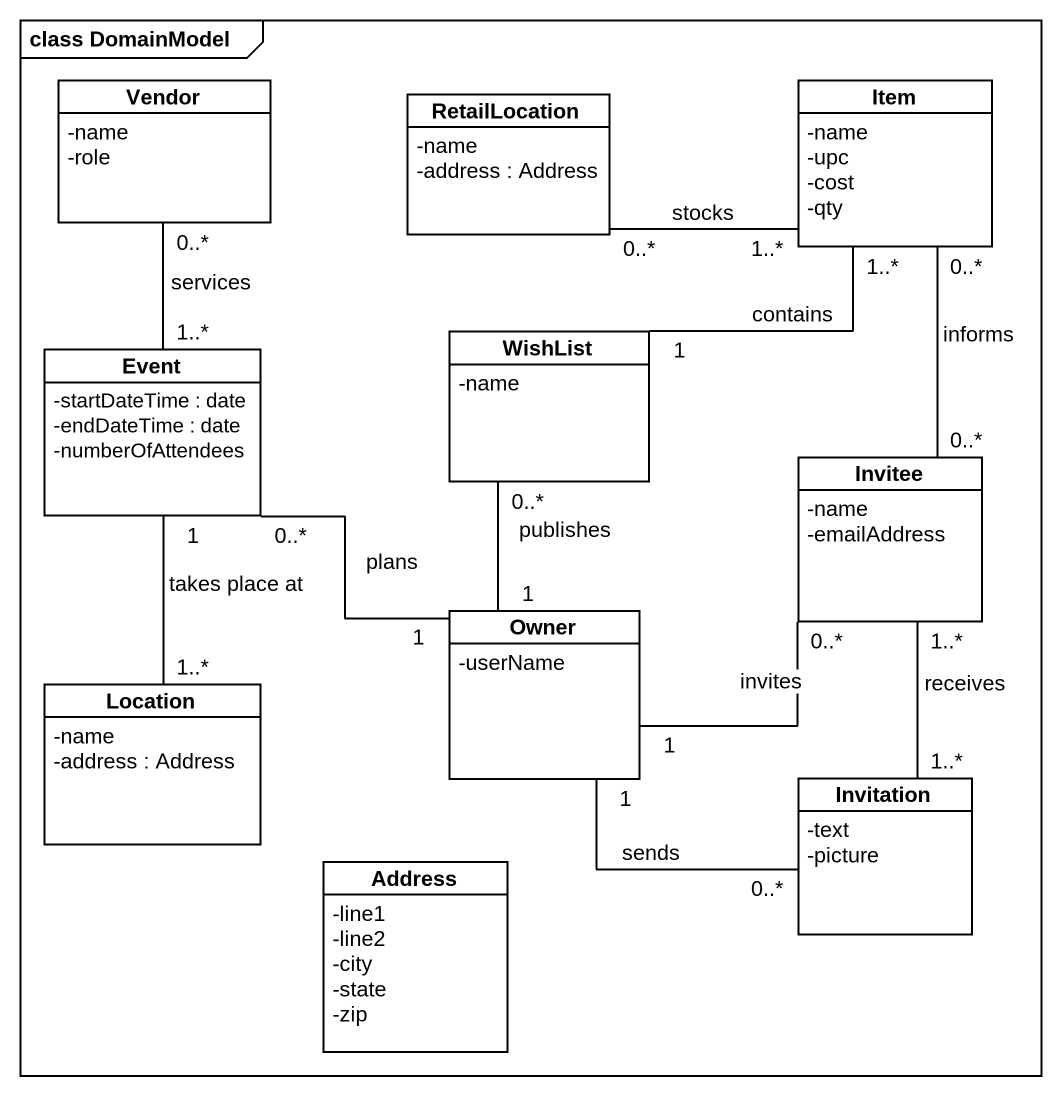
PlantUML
@startuml
mainframe class DomainModel
hide circle
hide empty members
skinparam classAttributeIconSize 0
class Vendor {
  -name
  -role
}
class RetailLocation {
  -name
  -address : Address
}
class Item {
  -name
  -upc
  -cost
  -qty
}
class Event {
  -startDateTime : date
  -endDateTime : date
  -numberOfAttendees
}
class WishList {
  -name
}
class Invitee {
  -name
  -emailAddress
}
class Owner {
  -userName
}
class Location {
  -name
  -address : Address
}
class Invitation {
  -text
  -picture
}
class Address {
  -line1
  -line2
  -city
  -state
  -zip
}
Item "1..*" -left- "0..*" RetailLocation : stocks
Item "0..*" -- "0..*" Invitee : informs
Event "1..*" -up- "0..*" Vendor : services
Event "0..*" -- "1" Owner : plans
Event "1" -- "1..*" Location : takes place at
WishList "1" -up- "1..*" Item : contains
Invitee "1..*" -- "1..*" Invitation : receives
Owner "1" -up- "0..*" WishList : publishes
Owner "1" -right- "0..*" Invitee : invites
Owner "1" -right- "0..*" Invitation : sends
@enduml
